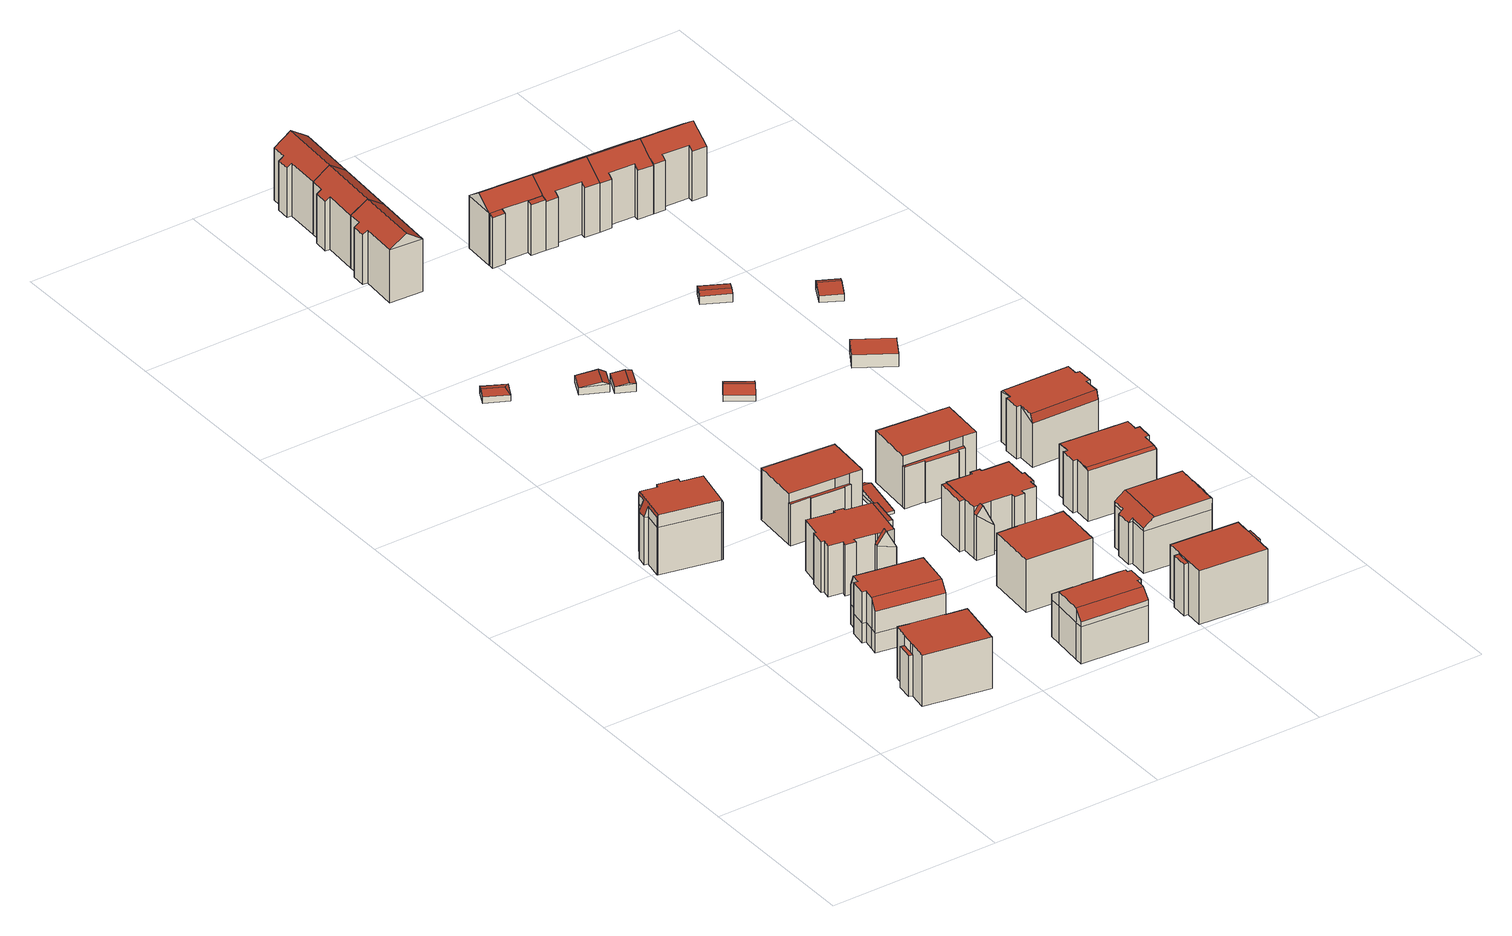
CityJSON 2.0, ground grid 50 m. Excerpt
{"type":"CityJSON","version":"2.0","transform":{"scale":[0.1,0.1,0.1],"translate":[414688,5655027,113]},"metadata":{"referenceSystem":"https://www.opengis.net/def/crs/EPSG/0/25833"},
"CityObjects":{
"building1":{"type":"Building","attributes":{"Gemeindeschluessel":14612000,"Geometrietyp2DReferenz":"3000","function":"31001_9998","roofType":"9999"},"children":["building1-1","building1-2","building1-3"]},
"building1-1":{"type":"BuildingPart","attributes":{"Dachtyp_tdc":"tdcPolyFlatRoof","Dachneigung":0,"QualitaetDacherkennung":51,"Geometrietyp2DReferenz":"3000","measuredHeight":12.33,"roofType":"1000"},"parents":["building1"],"geometry":[{"type":"MultiSurface","lod":"2","boundaries":[[[0,1,2,3]],[[1,4,5,2]],[[4,6,7,5]],[[6,4,1,0]],[[3,2,5,7]]],"semantics":{"surfaces":[{"type":"WallSurface"},{"type":"RoofSurface"},{"type":"GroundSurface"}],"values":[0,0,0,1,2]}}]},
"building1-2":{"type":"BuildingPart","attributes":{"Dachtyp_tdc":"tdcPolyFlatRoof","Dachneigung":0,"QualitaetDacherkennung":61,"Geometrietyp2DReferenz":"3000","measuredHeight":15.35,"roofType":"1000"},"parents":["building1"],"geometry":[{"type":"MultiSurface","lod":"2","boundaries":[[[8,9,3,10]],[[11,12,13,7,6]],[[12,14,15,13]],[[14,16,17,18,15]],[[19,20,21,22,23]],[[20,24,25,21]],[[24,26,27,25]],[[26,8,10,27]],[[26,24,20,19,16,14,12,11,9,8]],[[10,3,7,13,15,18,22,21,25,27]]],"semantics":{"surfaces":[{"type":"WallSurface"},{"type":"RoofSurface"},{"type":"GroundSurface"}],"values":[0,0,0,0,0,0,0,0,1,2]}}]},
"building1-3":{"type":"BuildingPart","attributes":{"Dachtyp_tdc":"tdcPolyFlatRoof","Dachneigung":0,"QualitaetDacherkennung":35,"Geometrietyp2DReferenz":"3000","measuredHeight":12.32,"roofType":"1000"},"parents":["building1"],"geometry":[{"type":"MultiSurface","lod":"2","boundaries":[[[28,23,22,29]],[[28,30,31,32,33,34,17,23]],[[22,18,35,36,37,38,39,29]],[[17,34,35,18]],[[34,33,36,35]],[[33,32,37,36]],[[32,31,38,37]],[[31,30,39,38]],[[30,28,29,39]]],"semantics":{"surfaces":[{"type":"WallSurface"},{"type":"RoofSurface"},{"type":"GroundSurface"}],"values":[0,1,2,0,0,0,0,0,0]}}]},
"building2":{"type":"Building","attributes":{"Dachtyp_tdc":"tdcFreeFormRoof","Gemeindeschluessel":14612000,"Dachneigung":0.184,"QualitaetDacherkennung":55,"Geometrietyp2DReferenz":"3000","measuredHeight":18.09,"function":"31001_9998","roofType":"5000"},"geometry":[{"type":"Solid","lod":"2","boundaries":[[[[40,41,42,43]],[[41,44,45,42]],[[44,46,47,45]],[[46,48,49,47]],[[48,50,51,49]],[[50,52,53,51]],[[52,54,55,53]],[[54,56,57,55]],[[56,58,59,57]],[[58,60,61,59]],[[60,62,63,61]],[[62,64,65,63]],[[64,66,67,65]],[[66,68,69,67]],[[68,70,71,69]],[[70,72,73,71]],[[72,74,75,73]],[[74,76,77,75]],[[76,40,43,77]],[[78,79,80,81,82,83,72,70]],[[84,85,86,87,88,56,89,90]],[[85,91,92,93,94,81,80,86]],[[40,81,94,41]],[[41,94,93,44]],[[44,93,92,46]],[[46,92,91,48]],[[48,91,85,84,50]],[[50,84,90,52]],[[52,90,89,54]],[[54,89,56]],[[56,88,58]],[[58,88,87,60]],[[60,87,86,62]],[[62,86,80,64]],[[72,83,74]],[[74,83,82,76]],[[76,82,81,40]],[[64,80,79,66]],[[66,79,78,68]],[[68,78,70]],[[43,42,45,47,49,51,53,55,57,59,61,63,65,67,69,71,73,75,77]]]],"semantics":{"surfaces":[{"type":"WallSurface"},{"type":"RoofSurface"},{"type":"GroundSurface"}],"values":[[0,0,0,0,0,0,0,0,0,0,0,0,0,0,0,0,0,0,0,1,1,1,0,0,0,0,0,0,0,0,0,0,0,0,0,0,0,0,0,0,2]]}}]},
"building3":{"type":"Building","attributes":{"Dachtyp_tdc":"tdcFreeFormRoof","Gemeindeschluessel":14612000,"Dachneigung":0.011,"QualitaetDacherkennung":59,"Geometrietyp2DReferenz":"3000","measuredHeight":15.4,"function":"31001_9998","roofType":"5000"},"geometry":[{"type":"Solid","lod":"2","boundaries":[[[[95,96,97,98]],[[96,99,100,97]],[[99,101,102,100]],[[101,103,104,102]],[[103,105,106,104]],[[105,107,108,106]],[[107,109,110,108]],[[109,111,112,110]],[[111,113,114,112]],[[113,115,116,114]],[[115,117,118,116]],[[117,119,120,118]],[[119,121,122,120]],[[121,123,124,122]],[[123,125,126,124]],[[125,127,128,126]],[[127,95,98,128]],[[129,130,131,132]],[[133,134,135,136,99,96,137,138,139,140,141,142]],[[142,141,143,144,145,146,130,129]],[[113,130,146,115]],[[115,146,145,117]],[[117,145,144,119]],[[119,144,143,121]],[[121,143,141,140,123]],[[123,140,139,125]],[[125,139,138,127]],[[127,138,137,95]],[[95,137,96]],[[99,136,101]],[[101,136,135,103]],[[103,135,134,105]],[[105,134,133,107]],[[107,133,142,129,132,109]],[[109,132,131,111]],[[111,131,130,113]],[[98,97,100,102,104,106,108,110,112,114,116,118,120,122,124,126,128]]]],"semantics":{"surfaces":[{"type":"WallSurface"},{"type":"RoofSurface"},{"type":"GroundSurface"}],"values":[[0,0,0,0,0,0,0,0,0,0,0,0,0,0,0,0,0,1,1,1,0,0,0,0,0,0,0,0,0,0,0,0,0,0,0,0,2]]}}]},
"building4":{"type":"Building","attributes":{"Gemeindeschluessel":14612000,"Geometrietyp2DReferenz":"3000","function":"31001_9998","roofType":"9999"},"children":["building4-1","building4-2","building4-3"]},
"building4-1":{"type":"BuildingPart","attributes":{"Dachtyp_tdc":"tdcGableRoof","Dachneigung":62.57,"QualitaetDacherkennung":6,"Geometrietyp2DReferenz":"3000","measuredHeight":16.31,"roofType":"3100"},"parents":["building4"],"geometry":[{"type":"MultiSurface","lod":"2","boundaries":[[[147,148,149,150]],[[148,151,152,149]],[[151,153,154,152]],[[151,148,155]],[[148,147,156,157,155]],[[153,151,155,157,158]],[[150,149,152,154]]],"semantics":{"surfaces":[{"type":"WallSurface"},{"type":"RoofSurface"},{"type":"GroundSurface"}],"values":[0,0,0,0,1,1,2]}}]},
"building4-2":{"type":"BuildingPart","attributes":{"Dachtyp_tdc":"tdcPolyFlatRoof","Dachneigung":0,"QualitaetDacherkennung":68,"Geometrietyp2DReferenz":"3000","measuredHeight":15.39,"roofType":"1000"},"parents":["building4"],"geometry":[{"type":"MultiSurface","lod":"2","boundaries":[[[159,160,161,162,163,164,165,166,167,168,169,170,171,172,173,174,158,156,175,176]],[[177,150,154,178,179,180,181,182,183,184,185,186,187,188,189,190,191,192]],[[176,175,147,150,177,193]],[[174,173,178,154,153]],[[173,172,179,178]],[[172,171,180,179]],[[171,170,181,180]],[[170,169,182,181]],[[169,168,183,182]],[[168,167,184,183]],[[167,166,185,184]],[[166,165,186,185]],[[165,164,187,186]],[[164,163,188,187]],[[163,162,189,188]],[[162,161,190,189]],[[161,160,191,190]],[[160,159,194,192,191]]],"semantics":{"surfaces":[{"type":"RoofSurface"},{"type":"GroundSurface"},{"type":"WallSurface"}],"values":[0,1,2,2,2,2,2,2,2,2,2,2,2,2,2,2,2,2]}}]},
"building4-3":{"type":"BuildingPart","attributes":{"Dachtyp_tdc":"tdcPolyFlatRoof","Dachneigung":2.59,"QualitaetDacherkennung":36,"Geometrietyp2DReferenz":"3000","measuredHeight":15.21,"roofType":"2100"},"parents":["building4"],"geometry":[{"type":"MultiSurface","lod":"2","boundaries":[[[194,195,196,192]],[[195,197,198,196]],[[197,193,177,198]],[[197,195,194,193]],[[177,192,196,198]]],"semantics":{"surfaces":[{"type":"WallSurface"},{"type":"RoofSurface"},{"type":"GroundSurface"}],"values":[0,0,0,1,2]}}]},
"building5":{"type":"Building","attributes":{"Dachtyp_tdc":"tdcHipAndGableRoof","Gemeindeschluessel":14612000,"Dachneigung":12.85,"QualitaetDacherkennung":68,"Geometrietyp2DReferenz":"3000","measuredHeight":2.55,"function":"31001_9998","roofType":"5000"},"geometry":[{"type":"Solid","lod":"2","boundaries":[[[[199,200,201,202]],[[200,203,204,201]],[[203,205,206,204]],[[205,199,202,206]],[[203,200,207]],[[199,205,208]],[[200,199,208,207]],[[205,203,207,208]],[[202,201,204,206]]]],"semantics":{"surfaces":[{"type":"WallSurface"},{"type":"RoofSurface"},{"type":"GroundSurface"}],"values":[[0,0,0,0,1,0,1,1,2]]}}]},
"building6":{"type":"Building","attributes":{"Gemeindeschluessel":14612000,"Geometrietyp2DReferenz":"3000","function":"31001_9998","roofType":"9999"},"children":["building6-1","building6-2"]},
"building6-1":{"type":"BuildingPart","attributes":{"Dachtyp_tdc":"tdcPolyFlatRoof","Dachneigung":8.99,"QualitaetDacherkennung":25,"Geometrietyp2DReferenz":"3000","measuredHeight":12.57,"roofType":"2100"},"parents":["building6"],"geometry":[{"type":"MultiSurface","lod":"2","boundaries":[[[209,210,211,212]],[[210,213,214,211]],[[213,215,216,214]],[[215,217,218,216]],[[217,219,220,218]],[[219,221,222,220]],[[223,209,212,224]],[[223,221,219,217,215,213,210,209]],[[212,211,214,216,218,220,222,224]]],"semantics":{"surfaces":[{"type":"WallSurface"},{"type":"RoofSurface"},{"type":"GroundSurface"}],"values":[0,0,0,0,0,0,0,1,2]}}]},
"building6-2":{"type":"BuildingPart","attributes":{"Dachtyp_tdc":"tdcPolyFlatRoof","Dachneigung":0,"QualitaetDacherkennung":66,"Geometrietyp2DReferenz":"3000","measuredHeight":15.38,"roofType":"1000"},"parents":["building6"],"geometry":[{"type":"MultiSurface","lod":"2","boundaries":[[[225,226,227,228]],[[226,229,230,227]],[[229,231,223,224,230]],[[232,225,228,222,221]],[[232,231,229,226,225]],[[228,227,230,224,222]]],"semantics":{"surfaces":[{"type":"WallSurface"},{"type":"RoofSurface"},{"type":"GroundSurface"}],"values":[0,0,0,0,1,2]}}]},
"building7":{"type":"Building","attributes":{"Dachtyp_tdc":"tdcFreeFormRoof","Gemeindeschluessel":14612000,"Dachneigung":0.02,"QualitaetDacherkennung":49,"Geometrietyp2DReferenz":"3000","measuredHeight":15.47,"function":"31001_9998","roofType":"5000"},"geometry":[{"type":"Solid","lod":"2","boundaries":[[[[233,234,235,236]],[[234,237,238,235]],[[237,239,240,238]],[[239,241,242,240]],[[241,243,244,242]],[[243,245,246,244]],[[245,247,248,246]],[[247,249,250,248]],[[249,251,252,250]],[[251,253,254,252]],[[253,255,256,254]],[[255,257,258,256]],[[257,259,260,258]],[[259,261,262,260]],[[261,263,264,262]],[[263,265,266,264]],[[265,267,268,266]],[[267,269,270,268]],[[269,233,236,270]],[[271,272,273,274]],[[275,276,277,278,279,241,239,280,281,282,283,284]],[[271,285,286,287,288,275,284,272]],[[251,275,288,253]],[[253,288,287,255]],[[255,287,286,257]],[[257,286,285,259]],[[259,285,271,274,261]],[[265,272,284,267]],[[267,284,283,269]],[[269,283,282,233]],[[233,282,281,234]],[[234,281,280,237]],[[237,280,239]],[[241,279,243]],[[243,279,278,245]],[[245,278,277,247]],[[247,277,276,249]],[[249,276,275,251]],[[261,274,273,263]],[[263,273,272,265]],[[236,235,238,240,242,244,246,248,250,252,254,256,258,260,262,264,266,268,270]]]],"semantics":{"surfaces":[{"type":"WallSurface"},{"type":"RoofSurface"},{"type":"GroundSurface"}],"values":[[0,0,0,0,0,0,0,0,0,0,0,0,0,0,0,0,0,0,0,1,1,1,0,0,0,0,0,0,0,0,0,0,0,0,0,0,0,0,0,0,2]]}}]},
"building8":{"type":"Building","attributes":{"Gemeindeschluessel":14612000,"Geometrietyp2DReferenz":"3000","function":"31001_9998","roofType":"9999"},"children":["building8-1","building8-2","building8-3"]},
"building8-1":{"type":"BuildingPart","attributes":{"Dachtyp_tdc":"tdcPolyFlatRoof","Dachneigung":2.56,"QualitaetDacherkennung":31,"Geometrietyp2DReferenz":"3000","measuredHeight":9.64,"roofType":"2100"},"parents":["building8"],"geometry":[{"type":"MultiSurface","lod":"2","boundaries":[[[289,290,291,292]],[[290,293,294,291]],[[293,295,296,294]],[[295,297,298,296]],[[297,299,300,298]],[[299,301,302,300]],[[301,303,304,302]],[[301,299,297,295,293,290,289,303]],[[304,292,291,294,296,298,300,302]]],"semantics":{"surfaces":[{"type":"WallSurface"},{"type":"RoofSurface"},{"type":"GroundSurface"}],"values":[0,0,0,0,0,0,0,1,2]}}]},
"building8-2":{"type":"BuildingPart","attributes":{"Dachtyp_tdc":"tdcPolyFlatRoof","Dachneigung":0,"QualitaetDacherkennung":49,"Geometrietyp2DReferenz":"3000","measuredHeight":12.31,"roofType":"1000"},"parents":["building8"],"geometry":[{"type":"MultiSurface","lod":"2","boundaries":[[[305,306,307,308]],[[306,309,310,307]],[[309,311,312,310]],[[311,309,306,305]],[[308,307,310,312]]],"semantics":{"surfaces":[{"type":"WallSurface"},{"type":"RoofSurface"},{"type":"GroundSurface"}],"values":[0,0,0,1,2]}}]},
"building8-3":{"type":"BuildingPart","attributes":{"Dachtyp_tdc":"tdcPolyFlatRoof","Dachneigung":0,"QualitaetDacherkennung":62,"Geometrietyp2DReferenz":"3000","measuredHeight":15.74,"roofType":"1000"},"parents":["building8"],"geometry":[{"type":"MultiSurface","lod":"2","boundaries":[[[313,312,311]],[[313,314,315,312]],[[314,316,317,315]],[[316,318,319,317]],[[318,320,292,319]],[[320,289,292]],[[321,304,303]],[[321,322,323,304]],[[322,324,308,323]],[[324,305,308]],[[322,321,320,318,316,314,313,324]],[[312,315,317,319,292,304,323,308]]],"semantics":{"surfaces":[{"type":"WallSurface"},{"type":"RoofSurface"},{"type":"GroundSurface"}],"values":[0,0,0,0,0,0,0,0,0,0,1,2]}}]},
"building9":{"type":"Building","attributes":{"Dachtyp_tdc":"tdcGableRoof","Gemeindeschluessel":14612000,"Dachneigung":10.71,"QualitaetDacherkennung":56,"Geometrietyp2DReferenz":"3000","measuredHeight":3.19,"function":"31001_9998","roofType":"3100"},"geometry":[{"type":"Solid","lod":"2","boundaries":[[[[325,326,327,328]],[[326,329,330,327]],[[329,331,332,330]],[[331,325,328,332]],[[329,326,333]],[[325,331,334]],[[326,325,334,333]],[[331,329,333,334]],[[328,327,330,332]]]],"semantics":{"surfaces":[{"type":"WallSurface"},{"type":"RoofSurface"},{"type":"GroundSurface"}],"values":[[0,0,0,0,0,0,1,1,2]]}}]},
"building10":{"type":"Building","attributes":{"Dachtyp_tdc":"tdcGableRoof","Gemeindeschluessel":14612000,"Dachneigung":10.2,"QualitaetDacherkennung":29,"Geometrietyp2DReferenz":"3000","measuredHeight":2.88,"function":"31001_9998","roofType":"3100"},"geometry":[{"type":"Solid","lod":"2","boundaries":[[[[335,336,337,338]],[[336,339,340,337]],[[339,341,342,340]],[[341,335,338,342]],[[339,336,343]],[[335,341,344]],[[336,335,344,343]],[[341,339,343,344]],[[338,337,340,342]]]],"semantics":{"surfaces":[{"type":"WallSurface"},{"type":"RoofSurface"},{"type":"GroundSurface"}],"values":[[0,0,0,0,0,0,1,1,2]]}}]},
"building11":{"type":"Building","attributes":{"Dachtyp_tdc":"tdcGableRoof","Gemeindeschluessel":14612000,"Dachneigung":10.37,"QualitaetDacherkennung":77,"Geometrietyp2DReferenz":"3000","measuredHeight":2.72,"function":"31001_9998","roofType":"3100"},"geometry":[{"type":"Solid","lod":"2","boundaries":[[[[345,346,347,348]],[[346,349,350,347]],[[349,351,352,350]],[[351,345,348,352]],[[349,346,353]],[[345,351,354]],[[346,345,354,353]],[[351,349,353,354]],[[348,347,350,352]]]],"semantics":{"surfaces":[{"type":"WallSurface"},{"type":"RoofSurface"},{"type":"GroundSurface"}],"values":[[0,0,0,0,0,0,1,1,2]]}}]},
"building12":{"type":"Building","attributes":{"Dachtyp_tdc":"tdcFreeFormRoof","Gemeindeschluessel":14612000,"Dachneigung":32.47,"QualitaetDacherkennung":93,"Geometrietyp2DReferenz":"3000","measuredHeight":19.11,"function":"31001_9998","roofType":"5000"},"geometry":[{"type":"Solid","lod":"2","boundaries":[[[[355,356,357,358]],[[356,359,360,357]],[[359,361,362,360]],[[361,363,364,362]],[[363,365,366,364]],[[365,367,368,366]],[[367,369,370,368]],[[369,355,358,370]],[[367,365,371,372]],[[372,371,363,361,359,356,355,369]],[[365,363,371]],[[369,367,372]],[[358,357,360,362,364,366,368,370]]]],"semantics":{"surfaces":[{"type":"WallSurface"},{"type":"RoofSurface"},{"type":"GroundSurface"}],"values":[[0,0,0,0,0,0,0,0,1,1,0,0,2]]}}]},
"building13":{"type":"Building","attributes":{"Gemeindeschluessel":14612000,"Geometrietyp2DReferenz":"3000","function":"31001_9998","roofType":"9999"},"children":["building13-1","building13-2","building13-3"]},
"building13-1":{"type":"BuildingPart","attributes":{"Dachtyp_tdc":"tdcPolyFlatRoof","Dachneigung":0,"QualitaetDacherkennung":68,"Geometrietyp2DReferenz":"3000","measuredHeight":15.33,"roofType":"1000"},"parents":["building13"],"geometry":[{"type":"MultiSurface","lod":"2","boundaries":[[[373,374,375,376,377,378]],[[379,380,381,382,383]],[[380,384,385,381]],[[384,386,387,385]],[[386,388,389,387]],[[388,390,391,389]],[[390,392,393,391]],[[392,394,395,393]],[[394,396,397,395]],[[396,398,399,397]],[[398,400,401,399]],[[400,402,403,401]],[[402,404,405,403]],[[404,406,407,405]],[[406,408,409,407]],[[408,410,411,412,409]],[[410,408,406,404,402,400,398,396,394,392,390,388,386,384,380,379,374,373,413,414]],[[377,376,382,381,385,387,389,391,393,395,397,399,401,403,405,407,409,412]]],"semantics":{"surfaces":[{"type":"WallSurface"},{"type":"RoofSurface"},{"type":"GroundSurface"}],"values":[0,0,0,0,0,0,0,0,0,0,0,0,0,0,0,0,1,2]}}]},
"building13-2":{"type":"BuildingPart","attributes":{"Dachtyp_tdc":"tdcPolyFlatRoof","Dachneigung":0,"QualitaetDacherkennung":51,"Geometrietyp2DReferenz":"3000","measuredHeight":15.13,"roofType":"1000"},"parents":["building13"],"geometry":[{"type":"MultiSurface","lod":"2","boundaries":[[[375,415,416,376]],[[415,417,418,416]],[[417,383,382,418]],[[383,417,415,375]],[[376,416,418,382]]],"semantics":{"surfaces":[{"type":"WallSurface"},{"type":"RoofSurface"},{"type":"GroundSurface"}],"values":[0,0,0,1,2]}}]},
"building13-3":{"type":"BuildingPart","attributes":{"Dachtyp_tdc":"tdcGableRoof","Dachneigung":64.3,"QualitaetDacherkennung":6,"Geometrietyp2DReferenz":"3000","measuredHeight":15.8,"roofType":"3100"},"parents":["building13"],"geometry":[{"type":"MultiSurface","lod":"2","boundaries":[[[411,419,420,412]],[[419,421,422,420]],[[421,378,377,422]],[[421,419,423]],[[419,411,414,424,423]],[[378,421,423,424,413]],[[412,420,422,377]]],"semantics":{"surfaces":[{"type":"WallSurface"},{"type":"RoofSurface"},{"type":"GroundSurface"}],"values":[0,0,0,0,1,1,2]}}]},
"building14":{"type":"Building","attributes":{"Dachtyp_tdc":"tdcFreeFormRoof","Gemeindeschluessel":14612000,"Dachneigung":35.2,"QualitaetDacherkennung":92,"Geometrietyp2DReferenz":"3000","measuredHeight":19.2,"function":"31001_9998","roofType":"5000"},"geometry":[{"type":"Solid","lod":"2","boundaries":[[[[365,425,364,366]],[[425,426,427,364]],[[426,428,429,427]],[[428,430,431,429]],[[430,432,433,431]],[[432,434,435,433]],[[434,436,437,435]],[[436,365,366,437]],[[365,436,438,439]],[[439,438,434,432,430,428,426,425]],[[425,365,439]],[[436,434,438]],[[366,364,427,429,431,433,435,437]]]],"semantics":{"surfaces":[{"type":"WallSurface"},{"type":"RoofSurface"},{"type":"GroundSurface"}],"values":[[0,0,0,0,0,0,0,0,1,1,0,0,2]]}}]},
"building15":{"type":"Building","attributes":{"Gemeindeschluessel":14612000,"Geometrietyp2DReferenz":"3000","function":"31001_9998","roofType":"9999"},"children":["building15-1","building15-2"]},
"building15-1":{"type":"BuildingPart","attributes":{"Dachtyp_tdc":"tdcFreeFormRoof","Dachneigung":33.78,"QualitaetDacherkennung":24,"Geometrietyp2DReferenz":"3000","measuredHeight":12.63,"roofType":"5000"},"parents":["building15"],"geometry":[{"type":"MultiSurface","lod":"2","boundaries":[[[440,441,442,443]],[[441,444,445,442]],[[444,446,447,445]],[[446,448,449,447]],[[448,450,451,449]],[[452,453,454,455]],[[453,440,443,454]],[[450,448,456]],[[448,446,444,441,440,453,457,456]],[[453,452,457]],[[452,450,456,457]],[[443,442,445,447,449,451,455,454]]],"semantics":{"surfaces":[{"type":"WallSurface"},{"type":"RoofSurface"},{"type":"GroundSurface"}],"values":[0,0,0,0,0,0,0,1,1,1,1,2]}}]},
"building15-2":{"type":"BuildingPart","attributes":{"Dachtyp_tdc":"tdcPolyFlatRoof","Dachneigung":0,"QualitaetDacherkennung":66,"Geometrietyp2DReferenz":"3000","measuredHeight":15.4,"roofType":"1000"},"parents":["building15"],"geometry":[{"type":"MultiSurface","lod":"2","boundaries":[[[458,459,460,461]],[[459,462,463,460]],[[462,464,452,455,463]],[[465,458,461,451,450]],[[465,464,462,459,458]],[[461,460,463,455,451]]],"semantics":{"surfaces":[{"type":"WallSurface"},{"type":"RoofSurface"},{"type":"GroundSurface"}],"values":[0,0,0,0,1,2]}}]},
"building16":{"type":"Building","attributes":{"Dachtyp_tdc":"tdcFreeFormRoof","Gemeindeschluessel":14612000,"Dachneigung":35.4,"QualitaetDacherkennung":92,"Geometrietyp2DReferenz":"3000","measuredHeight":19.25,"function":"31001_9998","roofType":"5000"},"geometry":[{"type":"Solid","lod":"2","boundaries":[[[[434,466,467,468]],[[466,469,470,467]],[[469,471,472,470]],[[471,473,474,472]],[[473,475,476,474]],[[475,477,478,476]],[[477,436,479,478]],[[436,434,468,479]],[[436,477,480,438]],[[438,480,475,473,471,469,466,434]],[[434,436,438]],[[477,475,480]],[[468,467,470,472,474,476,478,479]]]],"semantics":{"surfaces":[{"type":"WallSurface"},{"type":"RoofSurface"},{"type":"GroundSurface"}],"values":[[0,0,0,0,0,0,0,0,1,1,0,0,2]]}}]},
"building17":{"type":"Building","attributes":{"Dachtyp_tdc":"tdcGableRoof","Gemeindeschluessel":14612000,"Dachneigung":23.72,"QualitaetDacherkennung":74,"Geometrietyp2DReferenz":"3000","measuredHeight":3.17,"function":"31001_9998","roofType":"3100"},"geometry":[{"type":"Solid","lod":"2","boundaries":[[[[481,482,483,484]],[[482,485,486,483]],[[485,487,488,486]],[[487,481,484,488]],[[485,482,489]],[[481,487,490]],[[482,481,490,489]],[[487,485,489,490]],[[484,483,486,488]]]],"semantics":{"surfaces":[{"type":"WallSurface"},{"type":"RoofSurface"},{"type":"GroundSurface"}],"values":[[0,0,0,0,0,0,1,1,2]]}}]},
"building18":{"type":"Building","attributes":{"Gemeindeschluessel":14612000,"Geometrietyp2DReferenz":"3000","function":"31001_9998","roofType":"9999"},"children":["building18-1","building18-2","building18-3"]},
"building18-1":{"type":"BuildingPart","attributes":{"Dachtyp_tdc":"tdcPolyFlatRoof","Dachneigung":0,"QualitaetDacherkennung":51,"Geometrietyp2DReferenz":"3000","measuredHeight":16.08,"roofType":"1000"},"parents":["building18"],"geometry":[{"type":"MultiSurface","lod":"2","boundaries":[[[491,492,493,494]],[[492,495,493]],[[496,497,498]],[[496,499,500,497]],[[499,501,502,500]],[[501,503,504,502]],[[503,505,504]],[[506,507,508]],[[506,509,510,507]],[[509,491,494,510]],[[509,506,503,501,499,496,492,491]],[[494,493,497,500,502,504,507,510]]],"semantics":{"surfaces":[{"type":"WallSurface"},{"type":"RoofSurface"},{"type":"GroundSurface"}],"values":[0,0,0,0,0,0,0,0,0,0,1,2]}}]},
"building18-2":{"type":"BuildingPart","attributes":{"Dachtyp_tdc":"tdcPolyFlatRoof","Dachneigung":0,"QualitaetDacherkennung":55,"Geometrietyp2DReferenz":"3000","measuredHeight":15.48,"roofType":"1000"},"parents":["building18"],"geometry":[{"type":"MultiSurface","lod":"2","boundaries":[[[505,511,512,504]],[[511,513,514,512]],[[513,508,507,514]],[[508,513,511,505]],[[504,512,514,507]]],"semantics":{"surfaces":[{"type":"WallSurface"},{"type":"RoofSurface"},{"type":"GroundSurface"}],"values":[0,0,0,1,2]}}]},
"building18-3":{"type":"BuildingPart","attributes":{"Dachtyp_tdc":"tdcPolyFlatRoof","Dachneigung":0,"QualitaetDacherkennung":42,"Geometrietyp2DReferenz":"3000","measuredHeight":15.5,"roofType":"1000"},"parents":["building18"],"geometry":[{"type":"MultiSurface","lod":"2","boundaries":[[[495,515,516,493]],[[515,517,518,516]],[[517,498,497,518]],[[498,517,515,495]],[[493,516,518,497]]],"semantics":{"surfaces":[{"type":"WallSurface"},{"type":"RoofSurface"},{"type":"GroundSurface"}],"values":[0,0,0,1,2]}}]},
"building19":{"type":"Building","attributes":{"Dachtyp_tdc":"tdcFreeFormRoof","Gemeindeschluessel":14612000,"Dachneigung":0.151,"QualitaetDacherkennung":42,"Geometrietyp2DReferenz":"3000","measuredHeight":16.09,"function":"31001_9998","roofType":"5000"},"geometry":[{"type":"Solid","lod":"2","boundaries":[[[[519,520,521,522]],[[523,524,525,526,527,528,529,530,531,532,533,534]],[[535,536,524,523]],[[536,537,525,524]],[[537,519,526,525]],[[519,522,527,526]],[[522,538,528,527]],[[538,539,529,528]],[[539,540,530,529]],[[540,541,531,530]],[[541,542,532,531]],[[542,543,533,532]],[[543,544,534,533]],[[544,535,523,534]],[[545,546,547,521,520,548,549,550]],[[551,552,553,554,555,541,540,556]],[[546,553,552,547]],[[538,551,556,539]],[[539,556,540]],[[541,555,542]],[[542,555,554,543]],[[543,554,553,546,545,544]],[[522,521,547,552,551,538]],[[535,550,549,536]],[[544,545,550,535]],[[536,549,548,537]],[[537,548,520,519]]]],"semantics":{"surfaces":[{"type":"WallSurface"},{"type":"GroundSurface"},{"type":"RoofSurface"}],"values":[[0,1,0,0,0,0,0,0,0,0,0,0,0,0,2,2,2,0,0,0,0,0,0,0,0,0,0]]}}]},
"building20":{"type":"Building","attributes":{"Gemeindeschluessel":14612000,"Geometrietyp2DReferenz":"3000","function":"31001_9998","roofType":"9999"},"children":["building20-1","building20-2","building20-3"]},
"building20-1":{"type":"BuildingPart","attributes":{"Dachtyp_tdc":"tdcPolyFlatRoof","Dachneigung":13.07,"QualitaetDacherkennung":77,"Geometrietyp2DReferenz":"3000","measuredHeight":15.63,"roofType":"2100"},"parents":["building20"],"geometry":[{"type":"MultiSurface","lod":"2","boundaries":[[[557,558,559,560]],[[561,562,563,564]],[[562,557,560,563]],[[562,561,558,557]],[[560,559,564,563]]],"semantics":{"surfaces":[{"type":"WallSurface"},{"type":"RoofSurface"},{"type":"GroundSurface"}],"values":[0,0,0,1,2]}}]},
"building20-2":{"type":"BuildingPart","attributes":{"Dachtyp_tdc":"tdcGableRoof","Dachneigung":36.12,"QualitaetDacherkennung":89,"Geometrietyp2DReferenz":"3000","measuredHeight":19.21,"roofType":"3100"},"parents":["building20"],"geometry":[{"type":"MultiSurface","lod":"2","boundaries":[[[565,566,564,567]],[[566,561,564]],[[568,569,570,559,558]],[[571,572,573,574]],[[572,565,567,573]],[[575,576,577,578]],[[569,568,566,577,576,571]],[[565,578,577,566]],[[572,575,578,565]],[[571,576,575,572]],[[567,564,559,570,574,573]]],"semantics":{"surfaces":[{"type":"WallSurface"},{"type":"RoofSurface"},{"type":"GroundSurface"}],"values":[0,0,0,0,0,1,1,0,0,0,2]}}]},
"building20-3":{"type":"BuildingPart","attributes":{"Dachtyp_tdc":"tdcPolyFlatRoof","Dachneigung":18.25,"QualitaetDacherkennung":78,"Geometrietyp2DReferenz":"3000","measuredHeight":15.72,"roofType":"2100"},"parents":["building20"],"geometry":[{"type":"MultiSurface","lod":"2","boundaries":[[[579,580,581,582]],[[580,583,584,581]],[[583,571,574,584]],[[579,582,570,569]],[[569,571,583,580,579]],[[582,581,584,574,570]]],"semantics":{"surfaces":[{"type":"WallSurface"},{"type":"RoofSurface"},{"type":"GroundSurface"}],"values":[0,0,0,0,1,2]}}]},
"building21":{"type":"Building","attributes":{"Dachtyp_tdc":"tdcFreeFormRoof","Gemeindeschluessel":14612000,"Dachneigung":0.004,"QualitaetDacherkennung":55,"Geometrietyp2DReferenz":"3000","measuredHeight":15.7,"function":"31001_9998","roofType":"5000"},"geometry":[{"type":"Solid","lod":"2","boundaries":[[[[585,586,587,588]],[[586,589,590,587]],[[589,591,592,590]],[[591,593,594,592]],[[593,595,596,594]],[[595,597,598,596]],[[597,599,600,598]],[[599,601,602,600]],[[601,603,604,602]],[[603,605,606,604]],[[605,607,608,606]],[[607,585,588,608]],[[597,609,610,599]],[[611,586,585,612]],[[601,610,609,595,593,591,589,611,612,607,605,603]],[[589,586,611]],[[597,595,609]],[[601,599,610]],[[585,607,612]],[[588,587,590,592,594,596,598,600,602,604,606,608]]]],"semantics":{"surfaces":[{"type":"WallSurface"},{"type":"RoofSurface"},{"type":"GroundSurface"}],"values":[[0,0,0,0,0,0,0,0,0,0,0,0,1,1,1,0,0,0,0,2]]}}]},
"building22":{"type":"Building","attributes":{"Dachtyp_tdc":"tdcGableRoof","Gemeindeschluessel":14612000,"Dachneigung":10.17,"QualitaetDacherkennung":59,"Geometrietyp2DReferenz":"3000","measuredHeight":2.87,"function":"31001_9998","roofType":"3100"},"geometry":[{"type":"Solid","lod":"2","boundaries":[[[[613,614,615,616]],[[614,617,618,615]],[[617,619,620,618]],[[619,613,616,620]],[[617,614,621]],[[613,619,622]],[[614,613,622,621]],[[619,617,621,622]],[[616,615,618,620]]]],"semantics":{"surfaces":[{"type":"WallSurface"},{"type":"RoofSurface"},{"type":"GroundSurface"}],"values":[[0,0,0,0,0,0,1,1,2]]}}]},
"building23":{"type":"Building","attributes":{"Dachtyp_tdc":"tdcFreeFormRoof","Gemeindeschluessel":14612000,"Dachneigung":34.34,"QualitaetDacherkennung":88,"Geometrietyp2DReferenz":"3000","measuredHeight":19.16,"function":"31001_9998","roofType":"5000"},"geometry":[{"type":"Solid","lod":"2","boundaries":[[[[623,624,564,563]],[[624,578,567,564]],[[578,625,626,567]],[[625,627,628,626]],[[627,629,630,628]],[[629,631,632,630]],[[631,633,634,632]],[[633,635,636,634]],[[635,637,638,636]],[[637,623,563,638]],[[639,625,578,640]],[[629,627,639,640,624,623,637,635,633,631]],[[578,624,640]],[[627,625,639]],[[563,564,567,626,628,630,632,634,636,638]]]],"semantics":{"surfaces":[{"type":"WallSurface"},{"type":"RoofSurface"},{"type":"GroundSurface"}],"values":[[0,0,0,0,0,0,0,0,0,0,1,1,0,0,2]]}}]},
"building24":{"type":"Building","attributes":{"Dachtyp_tdc":"tdcFreeFormRoof","Gemeindeschluessel":14612000,"Dachneigung":0,"QualitaetDacherkennung":58,"Geometrietyp2DReferenz":"3000","measuredHeight":15.67,"function":"31001_9998","roofType":"5000"},"geometry":[{"type":"Solid","lod":"2","boundaries":[[[[641,642,643]],[[644,645,646]],[[647,648,649]],[[650,651,652,653,654,655,656,657,658,659,660,661]],[[644,662,651,650]],[[662,663,652,651]],[[663,664,653,652]],[[664,665,654,653]],[[665,642,655,654]],[[642,641,656,655]],[[641,648,657,656]],[[648,647,658,657]],[[647,666,659,658]],[[666,667,660,659]],[[667,645,661,660]],[[645,644,650,661]],[[668,662,644,646]],[[641,643,649,648]],[[647,649,643,642,665,664,663,668,646,645,667,666]],[[663,662,668]]]],"semantics":{"surfaces":[{"type":"WallSurface"},{"type":"GroundSurface"},{"type":"RoofSurface"}],"values":[[0,0,0,1,0,0,0,0,0,0,0,0,0,0,0,0,2,2,2,0]]}}]},
"building25":{"type":"Building","attributes":{"Dachtyp_tdc":"tdcPolyFlatRoof","Gemeindeschluessel":14612000,"Dachneigung":0,"QualitaetDacherkennung":69,"Geometrietyp2DReferenz":"3000","measuredHeight":3.86,"function":"31001_9998","roofType":"1000"},"geometry":[{"type":"Solid","lod":"2","boundaries":[[[[669,670,671,672,673,674]],[[675,676,669,674]],[[675,677,678,679,680,676]],[[676,680,670,669]],[[680,679,671,670]],[[679,678,672,671]],[[678,677,673,672]],[[677,675,674,673]]]],"semantics":{"surfaces":[{"type":"GroundSurface"},{"type":"WallSurface"},{"type":"RoofSurface"}],"values":[[0,1,2,1,1,1,1,1]]}}]},
"building26":{"type":"Building","attributes":{"Dachtyp_tdc":"tdcFreeFormRoof","Gemeindeschluessel":14612000,"Dachneigung":34.44,"QualitaetDacherkennung":89,"Geometrietyp2DReferenz":"3000","measuredHeight":19.15,"function":"31001_9998","roofType":"5000"},"geometry":[{"type":"Solid","lod":"2","boundaries":[[[[625,681,682,626]],[[681,683,684,682]],[[683,685,686,684]],[[685,687,688,686]],[[687,689,690,688]],[[689,691,692,690]],[[691,693,694,692]],[[693,695,630,694]],[[695,627,628,630]],[[627,625,626,628]],[[696,681,625,639]],[[685,683,696,639,627,695,693,691,689,687]],[[683,681,696]],[[625,627,639]],[[626,682,684,686,688,690,692,694,630,628]]]],"semantics":{"surfaces":[{"type":"WallSurface"},{"type":"RoofSurface"},{"type":"GroundSurface"}],"values":[[0,0,0,0,0,0,0,0,0,0,1,1,0,0,2]]}}]},
"building27":{"type":"Building","attributes":{"Dachtyp_tdc":"tdcGableRoof","Gemeindeschluessel":14612000,"Dachneigung":10.81,"QualitaetDacherkennung":61,"Geometrietyp2DReferenz":"3000","measuredHeight":2.93,"function":"31001_9998","roofType":"3100"},"geometry":[{"type":"Solid","lod":"2","boundaries":[[[[697,698,699,700]],[[698,701,702,699]],[[701,703,704,702]],[[703,697,700,704]],[[701,698,705]],[[697,703,706]],[[698,697,706,705]],[[703,701,705,706]],[[700,699,702,704]]]],"semantics":{"surfaces":[{"type":"WallSurface"},{"type":"RoofSurface"},{"type":"GroundSurface"}],"values":[[0,0,0,0,0,0,1,1,2]]}}]},
"building28":{"type":"Building","attributes":{"Dachtyp_tdc":"tdcFreeFormRoof","Gemeindeschluessel":14612000,"Dachneigung":32.81,"QualitaetDacherkennung":90,"Geometrietyp2DReferenz":"3000","measuredHeight":19.1,"function":"31001_9998","roofType":"5000"},"geometry":[{"type":"Solid","lod":"2","boundaries":[[[[707,708,709,710]],[[708,711,712,709]],[[711,713,714,712]],[[713,715,686,714]],[[715,716,684,686]],[[716,717,682,684]],[[717,718,719,682]],[[718,720,721,719]],[[720,707,710,721]],[[722,718,717,696]],[[708,707,720,722,696,716,715,713,711]],[[717,716,696]],[[720,718,722]],[[710,709,712,714,686,684,682,719,721]]]],"semantics":{"surfaces":[{"type":"WallSurface"},{"type":"RoofSurface"},{"type":"GroundSurface"}],"values":[[0,0,0,0,0,0,0,0,0,1,1,0,0,2]]}}]}
},
"vertices":[
[211,157,143],[200,160,143],[200,160,20],[211,157,20],[207,207,143],[207,207,20],[219,205,143],[219,205,20],
[202,103,174],[211,157,174],[202,103,20],[219,205,174],[227,247,174],[227,247,20],[262,240,174],[262,240,20],[262,241,174],[262,241,143],[262,241,20],[357,224,174],[357,223,174],[357,223,20],[357,224,20],[357,224,143],[419,213,174],[419,213,20],[394,70,174],[394,70,20],
[359,235,143],[359,235,20],[321,242,143],[323,254,143],[295,259,143],[293,247,143],[264,252,143],[264,252,20],[293,247,20],[295,259,20],[323,254,20],[321,242,20],
[32,1095,162],[82,1085,162],[82,1085,20],[32,1095,20],[85,1096,162],[85,1096,20],[143,1084,162],[143,1084,20],[141,1072,162],[141,1072,20],[206,1058,162],[206,1058,20],[198,1022,162],[198,1022,20],[210,1019,162],[210,1019,20],[202,981,162],[202,981,20],[190,983,162],[190,983,20],[181,942,162],[181,942,20],[178,943,162],[178,943,20],[8,979,162],[8,979,20],[5,980,162],[5,980,20],[16,1034,162],[16,1034,20],[5,1037,162],[5,1037,20],[12,1068,162],[12,1068,20],[23,1065,162],[23,1065,20],[30,1096,162],[30,1096,20],[16,1034,193],[5,980,193],[8,979,200],[32,1095,200],[30,1096,193],[23,1065,193],[206,1058,193],[203,1059,201],[178,943,201],[181,942,192],[190,983,192],[210,1019,163],[198,1022,193],[141,1072,201],[143,1084,201],[85,1096,200],[82,1085,200],
[340,515,79],[342,527,79],[342,527,20],[340,515,20],[369,522,79],[369,522,20],[367,511,79],[367,511,20],[407,504,79],[407,504,20],[405,492,79],[405,492,20],[465,482,79],[465,482,20],[441,339,79],[441,339,20],[248,372,79],[248,372,20],[252,394,79],[252,394,20],[258,426,79],[258,426,20],[247,428,79],[247,428,20],[254,475,79],[254,475,20],[266,473,79],[266,473,20],[273,515,79],[273,515,20],[309,508,79],[309,508,20],[311,520,79],[311,520,20],[444,361,174],[252,394,174],[248,372,145],[441,339,145],[465,482,140],[405,492,140],[407,504,109],[367,511,109],[340,515,109],[311,520,109],[309,508,140],[273,515,139],[271,501,174],[463,468,174],[266,473,174],[254,475,174],[247,428,174],[258,426,174],
[476,614,131],[474,600,131],[474,600,23],[476,614,23],[422,610,148],[422,610,23],[424,623,147],[424,623,23],[446,605,186],[453,618,176],[449,619,186],[443,620,176],
[500,744,176],[426,758,176],[427,765,176],[401,770,176],[399,762,176],[319,777,176],[308,715,176],[301,716,176],[293,672,176],[301,671,176],[296,646,176],[337,639,176],[334,625,176],[364,620,176],[366,633,176],[424,623,176],[476,614,176],[484,655,176],[484,655,23],[366,633,23],[364,620,23],[334,625,23],[337,639,23],[296,646,23],[301,671,23],[293,672,23],[301,716,23],[308,715,23],[319,777,23],[399,762,23],[401,770,23],[427,765,23],[426,758,23],[500,744,23],[484,655,175],[500,744,175],
[514,742,174],[514,742,23],[499,652,174],[499,652,23],
[124,1922,38],[188,1890,38],[188,1890,18],[124,1922,18],[166,1846,37],[166,1846,18],[102,1878,37],[102,1878,18],[169,1876,43],[115,1903,43],
[531,878,148],[510,880,148],[510,880,22],[531,878,22],[510,876,148],[510,876,22],[412,884,148],[412,884,22],[412,888,148],[412,888,22],[354,892,148],[354,892,22],[355,901,146],[355,901,22],[532,887,146],[532,887,22],
[365,1035,176],[579,1018,176],[579,1018,22],[365,1035,22],[569,884,176],[569,884,22],[532,887,176],[355,901,176],
[715,172,130],[717,184,130],[717,184,19],[715,172,19],[756,181,130],[756,181,19],[757,194,130],[757,194,19],[786,191,130],[786,191,19],[784,179,130],[784,179,19],[813,176,130],[813,176,19],[812,165,130],[812,165,19],[848,162,130],[848,162,19],[846,127,130],[846,127,19],[845,119,130],[845,119,19],[857,118,130],[857,118,19],[853,70,130],[853,70,19],[842,71,130],[842,71,19],[838,17,130],[838,17,19],[642,33,130],[642,33,19],[644,56,130],[644,56,19],[651,142,130],[651,142,19],[654,178,130],[654,178,19],[839,40,174],[644,56,174],[642,33,146],[838,17,146],[846,127,174],[848,162,148],[812,165,148],[813,176,139],[784,179,139],[756,181,139],[717,184,139],[715,172,148],[654,178,148],[651,142,174],[842,71,174],[853,70,174],[857,118,174],[845,119,174],
[736,444,117],[737,456,116],[737,456,20],[736,444,20],[778,452,116],[778,452,20],[779,464,116],[779,464,20],[806,462,116],[806,462,20],[805,450,116],[805,450,20],[834,448,116],[834,448,20],[833,436,117],[833,436,20],
[866,391,143],[878,390,143],[878,390,20],[866,391,20],[875,342,143],[875,342,20],[863,343,143],[863,343,20],
[863,343,178],[859,289,178],[859,289,20],[665,304,178],[665,304,20],[675,448,178],[675,448,20],[736,444,178],[833,436,178],[870,433,178],[870,433,20],[866,391,178],
[419,1791,41],[394,1737,41],[394,1737,18],[419,1791,18],[322,1771,38],[322,1771,18],[347,1825,38],[347,1825,18],[377,1745,50],[402,1799,50],
[632,1012,33],[665,1010,33],[665,1010,21],[632,1012,21],[654,865,30],[654,865,21],[621,868,30],[621,868,21],[662,976,50],[629,979,50],
[476,1757,42],[449,1700,42],[449,1700,18],[476,1757,18],[399,1724,38],[399,1724,18],[426,1781,38],[426,1781,18],[434,1707,45],[461,1765,45],
[185,2498,175],[171,2499,166],[171,2499,16],[185,2498,16],[173,2540,166],[173,2540,16],[188,2540,175],[188,2540,16],[190,2578,175],[190,2578,16],[288,2572,174],[288,2572,16],[276,2386,174],[276,2386,16],[178,2392,175],[178,2392,16],[240,2575,207],[228,2389,207],
[698,581,177],[701,623,177],[701,623,175],[701,623,23],[698,581,23],[698,581,157],[707,713,177],[782,707,177],[782,707,23],[707,713,23],[707,713,175],[783,716,177],[783,716,23],[810,713,177],[810,713,23],[810,705,177],[810,705,23],[890,699,177],[890,699,23],[886,636,177],[886,636,23],[893,635,177],[893,635,23],[890,591,177],[890,591,23],[882,592,177],[882,592,23],[880,566,177],[880,566,23],[839,570,177],[839,570,23],[838,556,177],[838,556,23],[808,558,177],[808,558,23],[809,572,177],[809,572,23],[750,577,177],[750,577,112],[750,577,23],[713,580,177],[719,579,177],
[686,624,175],[686,624,23],[693,714,175],[693,714,23],
[749,563,112],[749,563,23],[697,567,157],[697,567,23],[716,565,181],[717,579,181],
[190,2578,173],[197,2679,173],[197,2679,16],[183,2680,163],[183,2680,16],[186,2722,163],[186,2722,16],[199,2721,173],[199,2721,16],[202,2760,173],[202,2760,16],[300,2754,174],[300,2754,16],[251,2757,208],[239,2575,208],
[844,854,146],[843,850,143],[843,850,22],[844,854,22],[746,858,143],[746,858,22],[746,862,146],[746,862,22],[687,866,146],[687,866,22],[688,875,146],[688,875,22],[865,862,146],[864,852,146],[864,852,22],[865,862,22],[692,870,149],[862,857,149],
[699,1009,176],[913,992,176],[913,992,22],[699,1009,22],[903,859,176],[903,859,22],[865,862,176],[688,875,176],
[208,2861,173],[208,2861,15],[202,2760,15],[195,2862,163],[195,2862,15],[197,2902,163],[197,2902,15],[211,2901,173],[211,2901,15],[213,2945,173],[213,2945,15],[312,2939,174],[312,2939,15],[300,2754,15],[262,2942,208],
[669,1490,37],[601,1535,37],[601,1535,19],[669,1490,19],[635,1586,38],[635,1586,19],[703,1542,38],[703,1542,19],[618,1561,51],[686,1517,51],
[1207,148,170],[1204,108,170],[1204,108,9],[1207,148,9],[1204,108,164],[1201,60,170],[1201,60,9],[1201,60,164],[1197,5,170],[1197,5,9],[998,21,170],[998,21,9],[1002,75,170],[1002,75,9],[1002,75,164],[1006,123,170],[1006,123,9],[1006,123,164],[1009,163,170],[1009,163,9],
[990,76,164],[990,76,9],[994,124,164],[994,124,9],
[1216,107,164],[1216,107,9],[1213,59,164],[1213,59,9],
[1222,332,135],[1222,332,168],[1218,277,168],[1218,277,135],[1225,380,9],[1237,379,9],[1234,331,9],[1222,332,9],[1218,277,9],[1019,293,9],[1023,347,9],[1011,348,9],[1015,396,9],[1027,395,9],[1030,435,9],[1229,420,9],[1225,380,135],[1237,379,135],[1234,331,135],[1019,293,135],[1023,347,135],[1011,348,135],[1015,396,135],[1027,395,135],[1030,435,135],[1229,420,135],[1229,420,168],[1227,420,170],[1216,277,170],[1234,331,156],[1237,379,156],[1225,380,169],[1019,293,145],[1049,290,170],[1060,433,170],[1030,435,145],[1027,395,145],[1023,347,145],
[594,2364,168],[595,2379,172],[595,2379,16],[594,2364,16],[638,2376,172],[637,2361,168],[637,2361,16],[638,2376,16],
[644,2472,173],[638,2376,173],[644,2472,16],[595,2379,173],[519,2384,173],[519,2384,16],[481,2387,173],[487,2482,173],[487,2482,16],[481,2387,16],[487,2482,174],[484,2435,208],[641,2425,208],[644,2472,174],
[518,2369,168],[481,2371,168],[481,2371,16],[518,2369,16],[482,2386,173],[482,2386,16],
[1051,707,164],[1250,692,163],[1250,692,11],[1051,707,11],[1246,652,168],[1246,652,11],[1259,651,168],[1259,651,11],[1255,603,168],[1255,603,11],[1243,604,168],[1243,604,11],[1239,549,163],[1239,549,11],[1040,565,163],[1040,565,11],[1044,619,168],[1044,619,11],[1032,620,168],[1032,620,11],[1036,668,168],[1036,668,11],[1048,667,168],[1048,667,11],[1239,559,168],[1041,575,168],[1249,688,168],[1051,703,168],
[886,1897,41],[811,1935,41],[811,1935,16],[886,1897,16],[835,1980,39],[835,1980,16],[909,1942,39],[909,1942,16],[821,1953,45],[895,1915,45],
[637,2361,163],[638,2376,174],[804,2462,174],[804,2462,16],[798,2366,174],[798,2366,16],[797,2351,164],[797,2351,16],[752,2354,164],[752,2354,16],[754,2369,174],[754,2369,16],[675,2374,174],[675,2374,16],[674,2359,163],[674,2359,16],[801,2415,207],[641,2425,207],
[1267,843,144],[1269,898,168],[1268,852,168],[1073,991,162],[1072,951,168],[1073,986,168],[1071,903,168],[1069,848,144],[1069,857,168],[1073,991,11],[1271,986,11],[1270,946,11],[1282,945,11],[1281,897,11],[1269,898,11],[1267,843,11],[1069,848,11],[1071,903,11],[1059,903,11],[1060,951,11],[1072,951,11],[1271,986,162],[1270,946,168],[1282,945,168],[1281,897,168],[1059,903,168],[1060,951,168],[1271,980,168],
[953,1474,19],[990,1535,19],[1091,1473,19],[1086,1465,19],[1078,1453,19],[1054,1412,19],[1054,1412,58],[953,1474,58],[1078,1453,58],[1086,1465,58],[1091,1473,58],[990,1535,58],
[962,2452,174],[962,2452,16],[956,2356,174],[956,2356,16],[955,2341,163],[955,2341,16],[909,2344,163],[909,2344,16],[910,2359,174],[910,2359,16],[833,2364,174],[833,2364,16],[832,2349,163],[832,2349,16],[797,2351,163],[959,2405,207],
[1118,1740,36],[1062,1769,36],[1062,1769,16],[1118,1740,16],[1090,1825,42],[1090,1825,16],[1146,1796,42],[1146,1796,16],[1084,1812,45],[1140,1783,45],
[1069,2333,165],[1070,2349,175],[1070,2349,16],[1069,2333,16],[991,2354,175],[991,2354,16],[990,2339,165],[990,2339,16],[955,2341,165],[956,2356,175],[962,2452,173],[1119,2442,173],[1119,2442,16],[1112,2331,165],[1112,2331,16],[1116,2395,207]
]}
